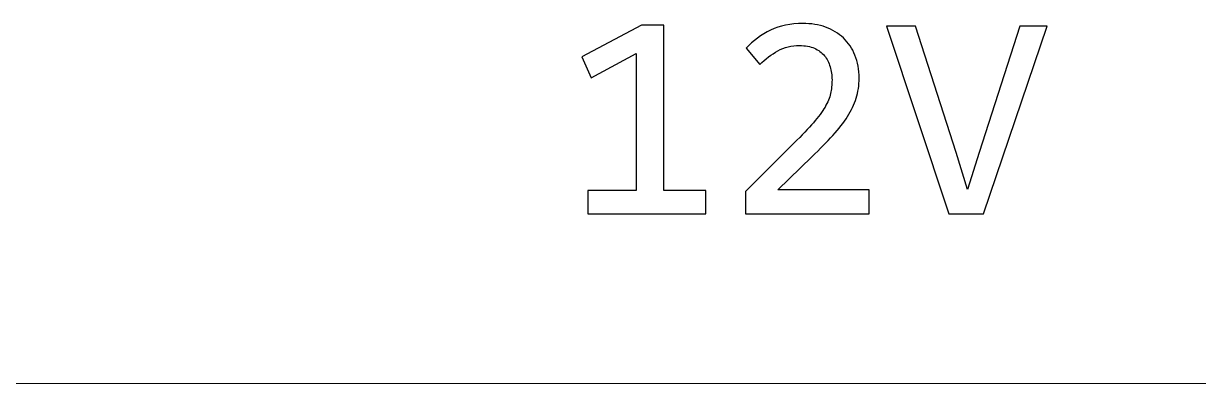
# Model space of a CAD drawing. Header units: centimetres. Extents: x 102.9 to 107.9, y 82.26 to 89.76.
# Drawn here: x 104.037 to 105.177, y 82.256 to 82.606 of the extents above; entities that cross this region are included whole.
import ezdxf

# ---------------------------------------------------------------- set-up
doc = ezdxf.new("R2010")
doc.units = ezdxf.units.CM
doc.header["$MEASUREMENT"] = 0
doc.layers.add('Layer 1', color=7, linetype='Continuous')

msp = doc.modelspace()

# ---------------------------------------------------------------- linework, layer by layer
at = {"layer": 'Layer 1'}
for points, knots in [([(104.69869, 82.4212), (104.69869, 82.4212), (104.58413, 82.4212), (104.58413, 82.4212), (104.58413, 82.4212), (104.58413, 82.44377), (104.58413, 82.44377), (104.58413, 82.44377), (104.63098, 82.44377), (104.63098, 82.44377), (104.63098, 82.44377), (104.63098, 82.5769), (104.63098, 82.5769), (104.63098, 82.5769), (104.58732, 82.55319), (104.58732, 82.55319), (104.58732, 82.55319), (104.57842, 82.57376), (104.57842, 82.57376), (104.57842, 82.57376), (104.63641, 82.60433), (104.63641, 82.60433), (104.63641, 82.60433), (104.65784, 82.60433), (104.65784, 82.60433), (104.65784, 82.60433), (104.65784, 82.44377), (104.65784, 82.44377), (104.65784, 82.44377), (104.69869, 82.44377), (104.69869, 82.44377), (104.69869, 82.44377), (104.69869, 82.4212), (104.69869, 82.4212)], [0, 0, 0, 0, 0.0909091, 0.0909091, 0.0909091, 0.1818182, 0.1818182, 0.1818182, 0.2727273, 0.2727273, 0.2727273, 0.3636364, 0.3636364, 0.3636364, 0.4545455, 0.4545455, 0.4545455, 0.5454545, 0.5454545, 0.5454545, 0.6363636, 0.6363636, 0.6363636, 0.7272727, 0.7272727, 0.7272727, 0.8181818, 0.8181818, 0.8181818, 0.9090909, 0.9090909, 0.9090909, 1, 1, 1, 1]), ([(104.8572, 82.4212), (104.8572, 82.4212), (104.73721, 82.4212), (104.73721, 82.4212), (104.73721, 82.4212), (104.73721, 82.44296), (104.73721, 82.44296), (104.73721, 82.44296), (104.7843, 82.48981), (104.7843, 82.48981), (104.79201, 82.49748), (104.79825, 82.50405), (104.80311, 82.50962), (104.80792, 82.51524), (104.81168, 82.52033), (104.81439, 82.52491), (104.81706, 82.52952), (104.81887, 82.53386), (104.81982, 82.53795), (104.82073, 82.54205), (104.8212, 82.54648), (104.8212, 82.55124), (104.8212, 82.55571), (104.82058, 82.55995), (104.81939, 82.564), (104.81816, 82.56804), (104.8163, 82.57162), (104.81382, 82.57471), (104.8113, 82.57776), (104.80806, 82.58019), (104.80406, 82.58195), (104.80006, 82.58371), (104.79525, 82.58461), (104.78968, 82.58461), (104.78197, 82.58461), (104.77492, 82.5829), (104.76859, 82.57942), (104.7623, 82.576), (104.75649, 82.57152), (104.75116, 82.56604), (104.75116, 82.56604), (104.73778, 82.58209), (104.73778, 82.58209), (104.74469, 82.58933), (104.75259, 82.59514), (104.76159, 82.59947), (104.77054, 82.60385), (104.78102, 82.60604), (104.79292, 82.60604), (104.80101, 82.60604), (104.80839, 82.60485), (104.81501, 82.60242), (104.82168, 82.59999), (104.82744, 82.59652), (104.8323, 82.59195), (104.83711, 82.58738), (104.84087, 82.58181), (104.84349, 82.57519), (104.84615, 82.56862), (104.84749, 82.56119), (104.84749, 82.5529), (104.84749, 82.5459), (104.84653, 82.53943), (104.84468, 82.53348), (104.84282, 82.52752), (104.84001, 82.52162), (104.83625, 82.51572), (104.83249, 82.50981), (104.82773, 82.50367), (104.82201, 82.49734), (104.8163, 82.49105), (104.80954, 82.4841), (104.80173, 82.47658), (104.80173, 82.47658), (104.76864, 82.44434), (104.76864, 82.44434), (104.76864, 82.44434), (104.8572, 82.44434), (104.8572, 82.44434), (104.8572, 82.44434), (104.8572, 82.4212), (104.8572, 82.4212)], [0, 0, 0, 0, 0.037037, 0.037037, 0.037037, 0.0740741, 0.0740741, 0.0740741, 0.1111111, 0.1111111, 0.1111111, 0.1481481, 0.1481481, 0.1481481, 0.1851852, 0.1851852, 0.1851852, 0.2222222, 0.2222222, 0.2222222, 0.2592593, 0.2592593, 0.2592593, 0.2962963, 0.2962963, 0.2962963, 0.3333333, 0.3333333, 0.3333333, 0.3703704, 0.3703704, 0.3703704, 0.4074074, 0.4074074, 0.4074074, 0.4444444, 0.4444444, 0.4444444, 0.4814815, 0.4814815, 0.4814815, 0.5185185, 0.5185185, 0.5185185, 0.5555556, 0.5555556, 0.5555556, 0.5925926, 0.5925926, 0.5925926, 0.6296296, 0.6296296, 0.6296296, 0.6666667, 0.6666667, 0.6666667, 0.7037037, 0.7037037, 0.7037037, 0.7407407, 0.7407407, 0.7407407, 0.7777778, 0.7777778, 0.7777778, 0.8148148, 0.8148148, 0.8148148, 0.8518519, 0.8518519, 0.8518519, 0.8888889, 0.8888889, 0.8888889, 0.9259259, 0.9259259, 0.9259259, 0.962963, 0.962963, 0.962963, 1, 1, 1, 1]), ([(105.03014, 82.60347), (105.03014, 82.60347), (104.96819, 82.4212), (104.96819, 82.4212), (104.96819, 82.4212), (104.93471, 82.4212), (104.93471, 82.4212), (104.93471, 82.4212), (104.87415, 82.60347), (104.87415, 82.60347), (104.87415, 82.60347), (104.90219, 82.60347), (104.90219, 82.60347), (104.90219, 82.60347), (104.94157, 82.48062), (104.94157, 82.48062), (104.94157, 82.48062), (104.95271, 82.44463), (104.95271, 82.44463), (104.95271, 82.44463), (104.96414, 82.48062), (104.96414, 82.48062), (104.96414, 82.48062), (105.00361, 82.60347), (105.00361, 82.60347), (105.00361, 82.60347), (105.03014, 82.60347), (105.03014, 82.60347)], [0, 0, 0, 0, 0.1111111, 0.1111111, 0.1111111, 0.2222222, 0.2222222, 0.2222222, 0.3333333, 0.3333333, 0.3333333, 0.4444444, 0.4444444, 0.4444444, 0.5555556, 0.5555556, 0.5555556, 0.6666667, 0.6666667, 0.6666667, 0.7777778, 0.7777778, 0.7777778, 0.8888889, 0.8888889, 0.8888889, 1, 1, 1, 1])]:
    msp.add_open_spline(points, degree=3, knots=knots, dxfattribs=at)
at = {"layer": 'Layer 1', "color": 5, "lineweight": 9}
msp.add_open_spline([(102.89634, 82.25634), (102.89634, 82.25634), (107.89634, 82.25634), (107.89634, 82.25634)], degree=3, dxfattribs=at)

doc.saveas('drawing.dxf')
